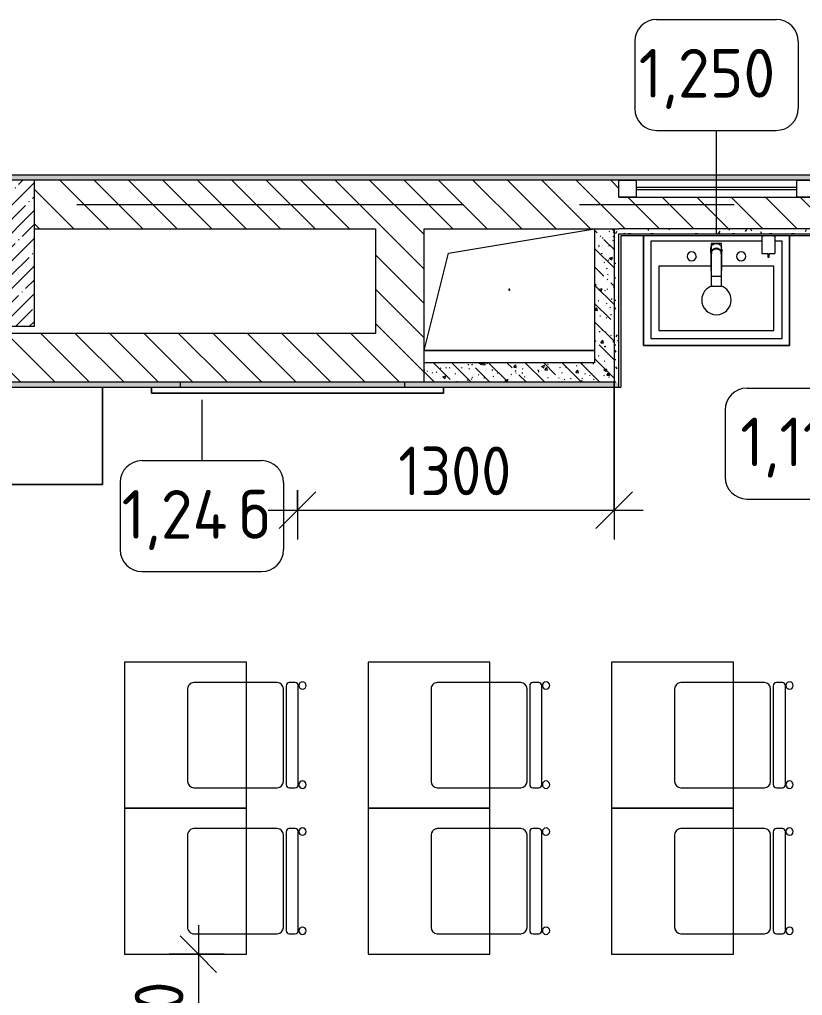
# Model space of a CAD drawing. Header units: millimetres. Extents: x 957 to 217451, y -8553 to 29000.
# Drawn here: x 37692 to 40907, y 4551 to 8560 of the extents above; entities that cross this region are included whole.
import ezdxf

# ---------------------------------------------------------------- set-up
doc = ezdxf.new("R2010")
doc.units = ezdxf.units.MM
doc.linetypes.add('Осевая', pattern=[3175, 635, -476.25, 1587.5, -476.25])
for name, color, linetype, lineweight in [('0-1', 7, 'Continuous', 9), ('A-ANNO-DIMS', 7, 'Continuous', 9), ('A-ANNO-DIMS-100', 7, 'Continuous', 9), ('A-GENM', 7, 'Continuous', 9), ('A-GLAZ', 7, 'Continuous', 9), ('A-GLAZ-1', 7, 'Continuous', 13), ('A-WALL', 7, 'Continuous', 9), ('I-FURN-IDEN', 7, 'Continuous', 9), ('I-WALL', 7, 'Continuous', 9), ('P-SANR-FIXT', 7, 'Continuous', 9), ('P-SANR-FIXT-2', 7, 'Continuous', 13), ('S-COLS', 7, 'Continuous', 9), ('Оси-2', 7, 'Осевая', 9)]:
    doc.layers.add(name, color=color, linetype=linetype, lineweight=lineweight)
for name, color, linetype, lineweight, true_color in [('A-WALL-1', 9, 'Continuous', 9, 0x808080), ('A-WALL-FNSH-1', 9, 'Continuous', 9, 0x808080), ('I-FURN-1', 9, 'Continuous', 9, 0x808080), ('P-SANR-FIXT-1', 9, 'Continuous', 13, 0x808080)]:
    doc.layers.add(name, color=color, linetype=linetype, lineweight=lineweight, true_color=true_color)
doc.styles.add('GOST Common_4', font='GOST_Common.ttf', dxfattribs={"height": 200})
doc.styles.add('ISOCPEUR_3', font='isocpeur.ttf', dxfattribs={"width": 0.9, "height": 200})
doc.dimstyles.new('ISO-2_0_0_9К_Средний_округл2', dxfattribs={"dimscale": 304.8, "dimtxt": 199.196235, "dimasz": 0.492126, "dimexe": 0.393701, "dimexo": 0, "dimgap": 0, "dimtad": 1, "dimdec": 0, "dimrnd": 10, "dimzin": 0, "dimdsep": 46, "dimtxsty": 'ISOCPEUR_3', "dimblk1": 'OBLIQUE', "dimblk2": 'OBLIQUE', "dimsah": 1, "dimcen": 0.09, "dimdle": 0.393701, "dimazin": 0, "dimtfac": 1, "dimtdec": 4, "dimtix": 1, "dimtmove": 0, "dimatfit": 3, "dimfxl": 1, "dimtvp": 1, "dimtolj": 1, "dimtzin": 0, "dimarcsym": 2})
pattern_1 = [(135, (29493.17, 0), (-70.7107, -70.7107), [])]
pattern_2 = [(135, (29493.17, 0), (-75.43415, -75.43415), [106.68, -17.78, 3.556, -17.78]), (135, (29493.17, 75.39), (-75.43415, -75.43415), []), (50, (29493.17, 0), (127.5292, -11.1576), [13.335, -146.685]), (355, (29493.17, 0), (-24.6697, 133.74), [10.668, -117.348]), (100.451, (29503.8, -0.93), (102.8597, 122.5818), [11.333, -124.663]), (46.184, (29493.17, 35.56), (189.7552, -29.4304), [20.002, -220.027]), (96.636, (29508.99, 33.1), (166.1822, 173.1996), [17, -186.995]), (351.184, (29493.17, 35.56), (166.184, 173.1976), [16.002, -176.022]), (21, (29510.95, 26.67), (106.1303, -71.586), [13.335, -146.685]), (326, (29510.95, 26.67), (43.2619, 128.9318), [10.668, -117.348]), (71.451, (29519.8, 20.7), (149.392, 57.345), [11.333, -124.663]), (37.5, (29493.174, 0), (2.16223, 59.18836), [3.353, -112.573, 3.353, -115.773, -117.792]), (37.5, (29493.174, 0), (2.16223, 59.18836), [-235.052, 3.353, -114.44]), (7.5, (29493.174, 0), (46.77386, 70.12615), [3.353, -64.567, 3.353, -109.906, -44.894]), (7.5, (29493.174, 0), (46.77386, 70.12615), [-181.178, 3.353, -41.542]), (327.5, (29453.525, 0), (94.91367, -4.0101), [3.353, -41.097, 3.353, -135.331, -184.023]), (327.5, (29453.525, 0), (94.91367, -4.0101), [-183.134, 3.353, -180.67]), (317.5, (29435.745, 0), (103.69057, 17.7988), [3.353, -54.432, 3.353, -88.748, -130.683]), (317.5, (29435.745, 0), (103.69057, 17.7988), [-149.885, 3.353, -127.33])]
pattern_3 = [(0, (29493.174, 0), (121.92, 30.48), [10.058, -81.382, 10.058, -81.382, -487.68]), (0, (29493.174, 0), (121.92, 30.48), [-182.88, 10.058, -172.822, 10.058, -81.382, -213.36]), (0, (29493.174, 0), (121.92, 30.48), [-457.2, 10.058, -50.902, 10.058, -142.342]), (120, (29538.894, 15.24), (-87.356454, 90.345817), [10.058, -81.382, 10.058, -81.382, -487.68]), (120, (29538.894, 15.24), (-87.356454, 90.345817), [-182.88, 10.058, -172.822, 10.058, -81.382, -213.36]), (120, (29538.894, 15.24), (-87.356454, 90.345817), [-457.2, 10.058, -50.902, 10.058, -142.342]), (240, (29554.134, 76.2), (-34.563546, -120.825817), [10.058, -81.382, 10.058, -81.382, -487.68]), (240, (29554.134, 76.2), (-34.563546, -120.825817), [-182.88, 10.058, -172.822, 10.058, -81.382, -213.36]), (240, (29554.134, 76.2), (-34.563546, -120.825817), [-457.2, 10.058, -50.902, 10.058, -142.342])]

# ---------------------------------------------------------------- blocks, each defined once
blk = doc.blocks.new('BSC_Колонна _Прямоугольная - 600х600-V39-План расстановки мебели и оборудования 3 этажа в осях 1-12')
at = {"layer": 'S-COLS'}
h = blk.add_hatch(dxfattribs=at)
h.set_pattern_fill('FP_27', color=256, style=0, pattern_type=2)
h.set_pattern_definition([(45, (-7960, -7600), (-57.0246, 57.0246), []), (45, (-7902.975, -7600), (-57.0246, 57.0246), [100.806, -20.161, 3.353, -16.808])])
h.paths.add_polyline_path([(-300, -300), (300, -300), (300, 300), (-300, 300), (-300, -89)])
for p, q in [((300, 300), (-300, 300)), ((-300, 300), (-300, -300)), ((300, -300), (300, 300)), ((-300, -300), (300, -300))]:
    blk.add_line(p, q, dxfattribs=at)
blk = doc.blocks.new('GM_Отверстие прямоугольное _в плите_ - Отверстие-21979773-План расстановки мебели и оборудования 3 этажа в осях 1-12')
at = {"layer": 'A-GENM'}
for p, q in [((-250, 150), (350, 250)), ((-350, -250), (-250, 150)), ((350, -250), (-350, -250)), ((-350, -250), (350, -250))]:
    blk.add_line(p, q, dxfattribs=at)
for start, end in [(360, 180), (180, 360)]:
    blk.add_arc((0, 0), 2.5, start, end, dxfattribs=at)
blk = doc.blocks.new('Стол базовый прямоугольный - 1_7а-25476368-План расстановки мебели и оборудования 3 этажа в осях 1-12')
at = {"layer": 'I-FURN-1'}
for p, q in [((250, 300), (-250, 300)), ((-250, 300), (-250, -300)), ((250, -300), (250, 300)), ((-250, -300), (250, -300))]:
    blk.add_line(p, q, dxfattribs=at)
blk = doc.blocks.new('Стул Breuer - 1_9а-V64-План расстановки мебели и оборудования 3 этажа в осях 1-12')
at = {"layer": 'I-FURN-1'}
for p, q in [((190.5, 241.3), (-190.5, 241.3)), ((-215.9, 215.9), (-215.9, 0)), ((215.9, 0), (215.9, 215.9)), ((-215.9, 0), (-215.9, -127)), ((215.9, -127), (215.9, 0)), ((-190.5, -152.4), (190.5, -152.4)), ((-215.9, -176.2), (-215.9, -200.8)), ((203.2, -163.5), (-203.2, -163.5)), ((215.9, -200.8), (215.9, -176.2)), ((-203.2, -213.5), (203.2, -213.5))]:
    blk.add_line(p, q, dxfattribs=at)
for centre, radius, start, end in [((-190.5, 215.9), 25.4, 90, 180), ((190.5, 215.9), 25.4, 45, 90), ((190.5, 215.9), 25.4, 0, 45), ((-190.5, -127), 25.4, 180, 270), ((190.5, -127), 25.4, 270, 360), ((-203.2, -176.2), 12.7, 90, 180), ((203.2, -176.2), 12.7, 360, 90), ((-203.5, -230.6), 15.1, 360, 180), ((-203.5, -230.6), 15.1, 180, 360), ((-203.2, -200.8), 12.7, 180, 270), ((203.7, -230.6), 15.1, 360, 180), ((203.7, -230.6), 15.1, 180, 360), ((203.2, -200.8), 12.7, 270, 360)]:
    blk.add_arc(centre, radius, start, end, dxfattribs=at)
blk = doc.blocks.new('Стул Breuer - 1_9а-V65-План расстановки мебели и оборудования 3 этажа в осях 1-12')
at = {"layer": 'I-FURN-1'}
for p, q in [((190.5, 241.3), (-190.5, 241.3)), ((-215.9, 215.9), (-215.9, 0)), ((215.9, 0), (215.9, 215.9)), ((-215.9, 0), (-215.9, -127)), ((215.9, -127), (215.9, 0)), ((-190.5, -152.4), (190.5, -152.4)), ((-215.9, -176.2), (-215.9, -200.8)), ((203.2, -163.5), (-203.2, -163.5)), ((215.9, -200.8), (215.9, -176.2)), ((-203.2, -213.5), (203.2, -213.5))]:
    blk.add_line(p, q, dxfattribs=at)
for centre, radius, start, end in [((-190.5, 215.9), 25.4, 90, 105), ((190.5, 215.9), 25.4, 60, 90), ((-190.5, 215.9), 25.4, 165, 180), ((-190.5, 215.9), 25.4, 105, 165), ((190.5, 215.9), 25.4, 0, 60), ((-190.5, -127), 25.4, 180, 270), ((190.5, -127), 25.4, 270, 360), ((-203.2, -176.2), 12.7, 90, 180), ((203.2, -176.2), 12.7, 360, 90), ((-203.5, -230.6), 15.1, 360, 180), ((-203.5, -230.6), 15.1, 180, 360), ((-203.2, -200.8), 12.7, 180, 270), ((203.7, -230.6), 15.1, 360, 180), ((203.7, -230.6), 15.1, 180, 360), ((203.2, -200.8), 12.7, 270, 360)]:
    blk.add_arc(centre, radius, start, end, dxfattribs=at)
blk = doc.blocks.new('Стул Breuer - 1_9а-25403171-План расстановки мебели и оборудования 3 этажа в осях 1-12')
at = {"layer": 'I-FURN-1'}
for p, q in [((190.5, 241.3), (-190.5, 241.3)), ((-215.9, 215.9), (-215.9, 0)), ((215.9, 0), (215.9, 215.9)), ((-215.9, 0), (-215.9, -127)), ((215.9, -127), (215.9, 0)), ((-190.5, -152.4), (190.5, -152.4)), ((-215.9, -176.2), (-215.9, -200.8)), ((203.2, -163.5), (-203.2, -163.5)), ((215.9, -200.8), (215.9, -176.2)), ((-203.2, -213.5), (203.2, -213.5))]:
    blk.add_line(p, q, dxfattribs=at)
for centre, radius, start, end in [((-190.5, 215.9), 25.4, 90, 180), ((190.5, 215.9), 25.4, 0, 90), ((-190.5, -127), 25.4, 180, 270), ((190.5, -127), 25.4, 270, 360), ((-203.2, -176.2), 12.7, 90, 180), ((203.2, -176.2), 12.7, 360, 90), ((-203.5, -230.6), 15.1, 360, 180), ((-203.5, -230.6), 15.1, 180, 360), ((-203.2, -200.8), 12.7, 180, 270), ((203.7, -230.6), 15.1, 360, 180), ((203.7, -230.6), 15.1, 180, 360), ((203.2, -200.8), 12.7, 270, 360)]:
    blk.add_arc(centre, radius, start, end, dxfattribs=at)
blk = doc.blocks.new('Стул Breuer - 1_9а-V66-План расстановки мебели и оборудования 3 этажа в осях 1-12')
at = {"layer": 'I-FURN-1'}
for p, q in [((190.5, 241.3), (-190.5, 241.3)), ((-215.9, 215.9), (-215.9, 0)), ((215.9, 0), (215.9, 215.9)), ((-215.9, 0), (-215.9, -127)), ((215.9, -127), (215.9, 0)), ((-190.5, -152.4), (190.5, -152.4)), ((-215.9, -176.2), (-215.9, -200.8)), ((203.2, -163.5), (-203.2, -163.5)), ((215.9, -200.8), (215.9, -176.2)), ((-203.2, -213.5), (203.2, -213.5))]:
    blk.add_line(p, q, dxfattribs=at)
for centre, radius, start, end in [((-190.5, 215.9), 25.4, 90, 180), ((190.5, 215.9), 25.4, 15, 90), ((190.5, 215.9), 25.4, 0, 15), ((-190.5, -127), 25.4, 180, 270), ((190.5, -127), 25.4, 270, 360), ((-203.2, -176.2), 12.7, 90, 180), ((203.2, -176.2), 12.7, 360, 90), ((-203.5, -230.6), 15.1, 360, 180), ((-203.5, -230.6), 15.1, 180, 360), ((-203.2, -200.8), 12.7, 180, 270), ((203.7, -230.6), 15.1, 360, 180), ((203.7, -230.6), 15.1, 180, 360), ((203.2, -200.8), 12.7, 270, 360)]:
    blk.add_arc(centre, radius, start, end, dxfattribs=at)
blk = doc.blocks.new('1_113 тумба - 1_113 тумба-31126920-План расстановки мебели и оборудования 3 этажа в осях 1-12')
at = {"layer": 'I-FURN-1'}
for p, q in [((-400, 1500), (-257.4, 1500)), ((-400, 0), (-400, 1500)), ((0, 1500), (-400, 1500)), ((-400, 1500), (-400, 1000)), ((-400, 1000), (-400, 1500)), ((-400, 1500), (-257.4, 1500)), ((-257.4, 1500), (0, 1500)), ((-257.4, 1500), (0, 1500)), ((0, 1499.1), (0, 480)), ((0, 1499.1), (0, 1000)), ((0, 1000), (-400, 1000)), ((-400, 1000), (-400, 500)), ((-400, 500), (-400, 1000)), ((-400, 1000), (0, 1000)), ((-400, 1000), (0, 1000)), ((0, 1000), (-400, 1000)), ((0, 1000), (0, 500)), ((-400, 500), (0, 500)), ((0, 500), (-400, 500)), ((0, 500), (-400, 500)), ((-400, 500), (-400, 0)), ((-400, 0), (-400, 500)), ((-400, 500), (0, 500)), ((0, 500), (0, 480)), ((0, 480), (0, 0)), ((0, 480), (0, 0)), ((0, 0), (-400, 0)), ((-400, 0), (0, 0)), ((0, 0), (-400, 0))]:
    blk.add_line(p, q, dxfattribs=at)
blk = doc.blocks.new('Мебель_универсальная - 1_24б-26156272-План расстановки мебели и оборудования 3 этажа в осях 1-12')
at = {"layer": 'I-FURN-1'}
for p, q in [((600, 25.4), (-600, 25.4)), ((-600, 25.4), (-600, 0)), ((-600, 0), (-600, 25.4)), ((-600, 25.4), (600, 25.4)), ((600, 0), (600, 25.4)), ((600, 25.4), (600, 0))]:
    blk.add_line(p, q, dxfattribs=at)
blk = doc.blocks.new('сифон - Для раковины-V125-План расстановки мебели и оборудования 3 этажа в осях 1-12')
at = {"layer": 'P-SANR-FIXT-1'}
for p, q in [((191.2, 40), (191.1, 40)), ((191.1, -40), (191.1, 40)), ((191.1, -40), (191.2, -40))]:
    blk.add_line(p, q, dxfattribs=at)
blk = doc.blocks.new('смеситель для раковины - Default-V128-План расстановки мебели и оборудования 3 этажа в осях 1-12')
at = {"layer": '0-1'}
for p, q in [((21, 151.6), (-21, 151.6)), ((20.3, 111.8), (-20.3, 111.8)), ((-22.8, 2.9), (-21.7, 15.4)), ((-20.7, 17.2), (-20.7, 16.7)), ((-20.3, 19.4), (-20.3, 15.8)), ((20.3, 15.8), (20.3, 19.4)), ((20.8, 16.7), (20.8, 17.2))]:
    blk.add_line(p, q, dxfattribs=at)
at = {"layer": '0-1', "flags": 128}
for points in [[(-21, 151.3), (-21, 147.9), (-21, 145.7), (-21, 145.2), (-21, 144.9), (-21, 144.8), (-21, 144.7), (-21, 144.7)], [(21, 89.1), (21, 88.6), (21, 88.3), (21, 88.3)], [(21.7, 15.4), (22.3, 8.3), (22.8, 2.9)]]:
    blk.add_lwpolyline(points, dxfattribs=at)
at = {"layer": 'P-SANR-FIXT-1'}
for p, q in [((21, 151.6), (-21, 151.6)), ((-21, 151.6), (-21, -23)), ((21, -23), (21, 151.6)), ((-20.3, 111.8), (-20.3, 111.8)), ((-20.3, 111.8), (-20.3, 109.7)), ((20.3, 109.7), (20.3, 111.8)), ((20.3, 111.8), (20.3, 111.8)), ((-21, -23), (21, -23))]:
    blk.add_line(p, q, dxfattribs=at)
at = {"layer": 'P-SANR-FIXT-1', "flags": 128}
for points in [[(-21, 144), (-21, 91), (-21, 37.9)], [(21, 37.9), (21, 91), (21, 144)], [(-20.3, 19.4), (-20.3, 60.2), (-20.3, 109.7)], [(20.3, 109.7), (20.3, 60.2), (20.3, 19.4)], [(-20.3, 15.8), (-20.3, 17.1), (-20.3, 18.4)], [(20.3, 18.4), (20.3, 17.1), (20.3, 15.8)], [(21, 17.1), (21, 22.3), (21, 27.5), (21, 32.7), (21, 37.9)], [(21, 15.1), (21, 15.6), (21, 16.1), (21, 16.6), (21, 17.1)], [(22.9, -1.8), (22.4, 2.9), (22, 7.6), (21.5, 12.3), (21.1, 17.1)], [(21.1, 17.1), (21.5, 12.3), (22, 7.6), (22.4, 2.9), (22.9, -1.8)]]:
    blk.add_lwpolyline(points, dxfattribs=at)
at = {"layer": 'P-SANR-FIXT-1'}
for centre, major_axis, ratio, start_param, end_param in [((-9809.3, 72.1), (-9788.3, 0.5), 0.986286, 3.135948, 3.138103), ((0, 17.2), (20.8, 0), 0.98634, 3.060685, 3.141593), ((0, 17.2), (20.8, 0), 0.98634, 3.141593, 3.395551), ((0, 17.2), (20.8, 0), 0.98634, 3.707105, 3.769911), ((0, 17.2), (20.8, 0), 0.98634, 5.654867, 5.717635), ((0, 17.2), (-20.8, 0), 0.98634, 2.887544, 3.141593), ((0, 17.2), (20.8, 0), 0.98634, 0, 0.080911), ((0, 17.2), (20.8, 0), 0.98634, 4.154533, 5.270098)]:
    blk.add_ellipse(centre, major_axis=major_axis, ratio=ratio, start_param=start_param, end_param=end_param, dxfattribs=at)
for points, knots in [([(-21, 151.6), (-21, 151.7), (-21, 151.5), (-21, 150.5), (-21, 148.7), (-21, 146.9), (-21, 145.2), (-21, 144.4), (-21, 144)], [0.4444444, 0.4444444, 0.4444444, 0.4444444, 0.5555556, 0.6666667, 0.7777778, 0.8888889, 0.9444444, 1, 1, 1, 1]), ([(21, 144), (21, 144.4), (21, 145.2), (21, 146.9), (21, 148.7), (21, 150.5), (21, 151.5), (21, 151.7), (21, 151.6)], [0, 0, 0, 0, 0.0555556, 0.1111111, 0.2222222, 0.3333333, 0.4444444, 0.5555556, 0.5555556, 0.5555556, 0.5555556]), ([(-21.8, 13.9), (-21.8, 14.6), (-21.7, 16.1), (-21.6, 18.9), (-21.5, 22.1), (-21.5, 25.2), (-21.4, 27.9), (-21.4, 30), (-21.4, 31.8), (-21.3, 33.4), (-21.3, 34.5), (-21.3, 35.6), (-21.3, 37), (-21.3, 38.7), (-21.2, 41), (-21.2, 44.2), (-21.2, 48.8), (-21.1, 54.3), (-21.1, 59.3), (-21.1, 63.2), (-21.1, 66.1), (-21.1, 68.8), (-21.1, 72.5), (-21, 78.9), (-21, 84.5), (-21, 88.1)], [0, 0, 0, 0, 0.083333, 0.166667, 0.25, 0.333333, 0.375, 0.416667, 0.458333, 0.479167, 0.5, 0.520833, 0.541667, 0.583333, 0.625, 0.666667, 0.708333, 0.75, 0.791667, 0.8125, 0.833333, 0.854167, 0.875, 0.916667, 1, 1, 1, 1]), ([(21, 88.1), (21, 84.5), (21, 78.9), (21.1, 72.5), (21.1, 68.8), (21.1, 66.1), (21.1, 63.2), (21.1, 59.3), (21.2, 54.3), (21.2, 48.8), (21.2, 44.2), (21.3, 41), (21.3, 38.7), (21.3, 37), (21.3, 35.6), (21.3, 34.5), (21.3, 33.4), (21.4, 31.8), (21.4, 30), (21.4, 27.9), (21.5, 25.2), (21.5, 22.1), (21.6, 18.9), (21.7, 16.1), (21.8, 14.6), (21.8, 13.9)], [0, 0, 0, 0, 0.083333, 0.125, 0.145833, 0.166667, 0.1875, 0.208333, 0.25, 0.291667, 0.333333, 0.375, 0.416667, 0.458333, 0.479167, 0.5, 0.520833, 0.541667, 0.583333, 0.625, 0.666667, 0.75, 0.833333, 0.916667, 1, 1, 1, 1]), ([(-21.1, 17.1), (-21.2, 16.5), (-21.3, 15.4), (-21.5, 13.7), (-21.6, 11.8), (-21.9, 9.3), (-22.1, 7.6), (-22.4, 5.3), (-22.6, 3), (-22.8, 1.4), (-22.9, 0.3)], [0, 0, 0, 0, 0.1, 0.2, 0.3, 0.4, 0.6, 0.7, 0.8, 1, 1, 1, 1]), ([(-22.6, 3.6), (-22.6, 3.8), (-22.5, 4.4), (-22.4, 5.5), (-22.3, 6.9), (-22.2, 8.4), (-22, 10.9), (-21.9, 12.9), (-21.8, 13.9)], [0.3178487, 0.3178487, 0.3178487, 0.3178487, 0.375, 0.5, 0.625, 0.75, 0.875, 1, 1, 1, 1]), ([(21, 15.1), (20.9, 14), (20.5, 11.7), (19.3, 8.5), (17.6, 5.5), (14.8, 1.9), (11.1, -0.9), (6.8, -2.8), (3.4, -3.6), (0, -3.8), (-4.5, -3.5), (-10.1, -1.7), (-14.7, 1.9), (-17.6, 5.5), (-19.3, 8.4), (-20.5, 11.7), (-20.9, 13.9), (-21, 15)], [0, 0, 0, 0, 0.055556, 0.111111, 0.166667, 0.222222, 0.333333, 0.388889, 0.444444, 0.5, 0.555556, 0.666667, 0.777778, 0.833333, 0.888889, 0.944444, 1, 1, 1, 1]), ([(20.3, 19.4), (20.3, 18.2), (20.2, 15.9), (19.3, 12.3), (18, 9.6), (16.8, 7.5), (15.7, 6), (14.5, 4.7), (12.8, 3), (10.4, 1.2), (7.1, -0.4), (2.4, -1.7), (-2.5, -1.7), (-7.1, -0.4), (-10.9, 1.5), (-13.6, 3.7), (-15.4, 5.7), (-16.5, 7.1), (-17.7, 9), (-18.9, 11.5), (-20, 15), (-20.3, 17.7), (-20.3, 19.4)], [0, 0, 0, 0, 0.055556, 0.111111, 0.166667, 0.194444, 0.222222, 0.25, 0.277778, 0.333333, 0.388889, 0.444444, 0.555556, 0.611111, 0.666667, 0.75, 0.770833, 0.791667, 0.833333, 0.875, 0.916667, 1, 1, 1, 1]), ([(20.3, 15.8), (20.3, 13.7), (19.8, 10.7), (17.9, 6.9), (16.3, 4.7), (14.8, 3.1), (13, 1.5), (11.1, 0.2), (9, -0.8), (7.3, -1.5), (5.5, -2), (3.6, -2.4), (1.4, -2.7), (-0.9, -2.7), (-3.3, -2.5), (-5.5, -2), (-7.7, -1.3), (-9.8, -0.4), (-11.7, 0.6), (-13.5, 1.9), (-15.1, 3.4), (-16.9, 5.4), (-19.5, 9.5), (-20.3, 13.2), (-20.3, 15.8)], [0, 0, 0, 0, 0.111111, 0.166667, 0.222222, 0.25, 0.277778, 0.333333, 0.361111, 0.388889, 0.416667, 0.444444, 0.479167, 0.513889, 0.548611, 0.583333, 0.618056, 0.652778, 0.6875, 0.722222, 0.756944, 0.791667, 0.861111, 1, 1, 1, 1]), ([(21.1, 19.2), (21.3, 18.6), (21.7, 16.8), (21.8, 15.1), (21.8, 13.9)], [0.8206896, 0.8206896, 0.8206896, 0.8206896, 0.8888889, 1, 1, 1, 1]), ([(21.1, 17.1), (21.1, 16.7), (21.2, 16), (21.3, 15), (21.4, 13.9), (21.6, 12.5), (21.8, 10.8), (22, 8.7), (22.2, 6.9), (22.4, 5.5), (22.5, 4.5), (22.6, 3.4), (22.7, 2.4), (22.8, 1.5), (22.9, 0.8), (22.9, 0.4), (22.9, 0.3)], [0, 0, 0, 0, 0.0625, 0.125, 0.1875, 0.25, 0.375, 0.5, 0.625, 0.6875, 0.75, 0.8125, 0.875, 0.9375, 0.96875, 1, 1, 1, 1]), ([(21.8, 13.9), (21.8, 13.3), (21.9, 11.9), (22, 10), (22.2, 8.4), (22.2, 7.3), (22.3, 6.4), (22.4, 5.2), (22.6, 3.7), (22.8, 2), (22.9, 0.8), (22.9, 0.3)], [0, 0, 0, 0, 0.083333, 0.166667, 0.25, 0.333333, 0.416667, 0.5, 0.666667, 0.833333, 1, 1, 1, 1]), ([(22.1, 7), (22.2, 6.5), (22.8, 4.3), (23, 2), (22.9, 0.3)], [0.8, 0.8, 0.8, 0.8, 0.85, 1, 1, 1, 1]), ([(-18.3, -13.7), (-18.4, -13.7), (-19.4, -12.3), (-20.6, -10.1), (-21.5, -8), (-21.7, -7.4)], [0.7876688, 0.7876688, 0.7876688, 0.7876688, 0.7916667, 0.8611111, 0.8888889, 0.8888889, 0.8888889, 0.8888889]), ([(22.9, -1.8), (22.6, -4.5), (21.7, -8.2), (19.1, -12.8), (16.7, -15.9), (13.7, -18.5), (10.4, -20.6), (6.8, -22.1), (3.4, -22.8), (0.5, -23), (-2.9, -22.9), (-6.8, -22.1), (-10.7, -20.5), (-13.4, -18.7), (-15.3, -17.2), (-16.8, -15.6), (-17.6, -14.7), (-17.9, -14.3)], [0, 0, 0, 0, 0.1111111, 0.1666667, 0.2222222, 0.2777778, 0.3333333, 0.3888889, 0.4444444, 0.4791667, 0.5138889, 0.5833333, 0.6527778, 0.6875, 0.7222222, 0.7569444, 0.7777778, 0.7777778, 0.7777778, 0.7777778])]:
    blk.add_open_spline(points, degree=3, knots=knots, dxfattribs=at)
for points in [[(-22.9, 0.3), (-23, 2.1), (-22.8, 3.8), (-22.4, 5.5)], [(-21.8, 13.9), (-21.8, 15.7), (-21.5, 17.5), (-21.1, 19.2)], [(-21.1, 17.1), (-21.1, 16.7), (-21.1, 16), (-21, 15.3), (-21, 15)], [(21, 37.9), (21, 36.1), (21, 32.7), (21.1, 27.5), (21.1, 22.3), (21.1, 18.8), (21.1, 17.1)], [(21.1, 17.1), (21.1, 16.7), (21.1, 16.1), (21, 15.4), (21, 15.1)], [(22.9, 0.3), (22.8, 1.7), (22.5, 4.5), (22, 8.7), (21.5, 12.9), (21.2, 15.7), (21.1, 17.1)], [(22.9, 0.3), (22.9, -0.1), (22.9, -0.4), (22.9, -0.8)]]:
    blk.add_open_spline(points, degree=3, dxfattribs=at)
blk = doc.blocks.new('Мойка кухонная - Раковина Roca Victoria-N Unik 600х460 мм-V130-План расстановки мебели и оборудования 3 этажа в осях 1-12')
at = {"layer": 'P-SANR-FIXT'}
for p, q in [((186, 0), (-270, 0)), ((-270, 0), (-270, -400)), ((270, 0), (241, 0)), ((270, -400), (270, 0)), ((-21.6, -102.3), (-236.6, -102.3)), ((-236.6, -102.3), (-236.6, -366.4)), ((236.1, -102.3), (20.4, -102.3)), ((236.1, -366.4), (236.1, -102.3)), ((-270, -400), (270, -400)), ((-236.6, -366.4), (236.1, -366.4))]:
    blk.add_line(p, q, dxfattribs=at)
for centre, radius, start, end in [((-101.6, -61.9), 19, 90, 180), ((-101.6, -61.9), 19, 180, 270), ((-101.6, -61.9), 19, 360, 90), ((-101.6, -61.9), 19.1, 270, 360), ((101.6, -61.9), 19.1, 360, 180), ((101.6, -61.9), 19.1, 180, 360), ((0, -241.3), 60.5, 107.38, 180), ((0, -241.3), 60.5, 360, 72.6506), ((0, -241.3), 60.5, 180, 360)]:
    blk.add_arc(centre, radius, start, end, dxfattribs=at)
blk = doc.blocks.new('TOY_Диспансер мыло - Дозатор Elegance new 11654 019001 хром-30769669-План расстановки мебели и оборудования 3 этажа в осях 1-12')
at = {"layer": 'A-GENM'}
for p, q in [((97.5, 89.2), (97.5, 21.5)), ((122.2, 91.2), (99.5, 91.2)), ((127.9, 106.1), (122.2, 106.1)), ((122.2, 106.1), (122.2, 91.2)), ((127.9, 91.2), (127.9, 106.1)), ((150.5, 91.2), (127.9, 91.2)), ((152.5, 21.5), (152.5, 89.2)), ((99.5, 19.5), (105, 19.5)), ((105, 19.5), (105, 18)), ((145, 18), (145, 19.5)), ((145, 19.5), (150.5, 19.5))]:
    blk.add_line(p, q, dxfattribs=at)
for centre, start, end in [((99.5, 89.2), 90, 180), ((150.5, 89.2), 360, 90), ((99.5, 21.5), 180, 270), ((150.5, 21.5), 270, 0)]:
    blk.add_arc(centre, 2, start, end, dxfattribs=at)
blk = doc.blocks.new('120_Окно_СКБ_1Ст - 120_Окно_СКБ_1Ст 400х800 EI30-24230873-План расстановки мебели и оборудования 3 этажа в осях 1-12')
at = {"layer": 'A-GLAZ'}
for p, q in [((400, 100), (-400, 100)), ((330, 70), (-330, 70)), ((330, 60), (-330, 60)), ((-400, 30), (400, 30))]:
    blk.add_line(p, q, dxfattribs=at)
at = {"layer": 'A-GLAZ-1'}
for p, q in [((-400, 30), (-400, 100)), ((-400, 100), (-330, 100)), ((-330, 100), (-330, 30)), ((330, 30), (330, 100)), ((330, 100), (400, 100)), ((400, 100), (400, 30)), ((-330, 30), (-400, 30)), ((400, 30), (330, 30))]:
    blk.add_line(p, q, dxfattribs=at)
blk = doc.blocks.new('Марка_Мебель - В прямоуг_Balcon_Марка-25523697-План расстановки мебели и оборудования 3 этажа в осях 1-12')
at = {"layer": 'I-FURN-IDEN'}
for p, q in [((-2.455, 2.278), (2.455, 2.278)), ((-3.355, 1.378), (-3.355, -1.384)), ((3.355, 1.378), (3.355, -1.378)), ((-2.461, -2.278), (2.455, -2.278))]:
    blk.add_line(p, q, dxfattribs=at)
for centre, radius, start, end in [((-2.455, 1.378), 0.9, 90, 180), ((2.455, 1.378), 0.9, 0, 90), ((-2.461, -1.384), 0.893, 180, 270), ((2.455, -1.378), 0.9, 270, 0)]:
    blk.add_arc(centre, radius, start, end, dxfattribs=at)
blk = doc.blocks.new('DIMBLOCK27-План расстановки мебели и оборудования 3 этажа в осях 1-12')
at = {"layer": 'A-ANNO-DIMS-100'}
for p, q in [((40133.2, 7070), (40133.2, 6424.4)), ((40133.2, 6544.4), (40133.2, 7070)), ((38833.2, 6627.1), (38833.2, 6424.4)), ((38833.2, 6544.4), (38833.2, 6627.1)), ((38713.2, 6544.4), (40253.2, 6544.4))]:
    blk.add_line(p, q, dxfattribs=at)
at = {"layer": 'A-ANNO-DIMS-100', "lineweight": 20}
for p, q in [((38833.2, 6544.4), (38908.2, 6619.4)), ((40133.2, 6544.4), (40208.2, 6619.4)), ((38833.2, 6544.4), (38758.2, 6469.4)), ((40133.2, 6544.4), (40058.2, 6469.4))]:
    blk.add_line(p, q, dxfattribs=at)
at = {"layer": 'A-ANNO-DIMS-100', "color": 0, "insert": (39247.6, 6805.7), "char_height": 200, "width": 565.411, "attachment_point": 1, "line_spacing_factor": 1.149209, "style": 'ISOCPEUR_3'}
blk.add_mtext('1300', dxfattribs=at)
blk = doc.blocks.new('_Oblique')
at = {"color": 0, "linetype": 'ByBlock', "lineweight": -2}
blk.add_line((-0.5, -0.5), (0.5, 0.5), dxfattribs=at)
blk = doc.blocks.new('DIMBLOCK30-План расстановки мебели и оборудования 3 этажа в осях 1-12')
at = {"layer": 'A-ANNO-DIMS-100'}
for p, q in [((38426.2, 4840.1), (38426.2, 4000.1)), ((38532.3, 4720.1), (38306.2, 4720.1)), ((38426.2, 4720.1), (38532.3, 4720.1)), ((38532.3, 4120.1), (38306.2, 4120.1)), ((38426.2, 4120.1), (38532.3, 4120.1))]:
    blk.add_line(p, q, dxfattribs=at)
at = {"layer": 'A-ANNO-DIMS-100', "lineweight": 20}
for p, q in [((38426.2, 4720.1), (38351.2, 4795.1)), ((38426.2, 4720.1), (38501.2, 4645.1)), ((38426.2, 4120.1), (38351.2, 4195.1)), ((38426.2, 4120.1), (38501.2, 4045.1))]:
    blk.add_line(p, q, dxfattribs=at)
at = {"layer": 'A-ANNO-DIMS-100', "color": 0, "insert": (38165, 4230.5), "char_height": 200, "width": 455.087, "attachment_point": 1, "rotation": 90, "line_spacing_factor": 1.149209, "style": 'ISOCPEUR_3'}
blk.add_mtext('600', dxfattribs=at)

msp = doc.modelspace()

# ---------------------------------------------------------------- hatches: boundary and pattern name
at = {"layer": 'I-WALL'}
h = msp.add_hatch(dxfattribs=at)
h.set_pattern_fill('FP_34', color=256, style=0, pattern_type=2)
h.set_pattern_definition(pattern_3)
h.paths.add_polyline_path([(59302.9, 7900), (60003.2, 7900), (60003.2, 7920), (56958.2, 7920), (56958.2, 7908), (56988.2, 7908), (56988.2, 7900), (59153.2, 7900)])
h.paths.add_polyline_path([(67780.8, 7900), (67780.8, 7920), (62503.2, 7920), (62503.2, 7900), (67763.2, 7900)])
h.paths.add_polyline_path([(55675.7, 7900), (55828.2, 7900), (55828.2, 7908), (55858.2, 7908), (55858.2, 7920), (53544.2, 7920), (53544.2, 7900), (55653.2, 7900)])
h.paths.add_polyline_path([(52003.2, 7900), (52104.2, 7900), (52104.2, 7920), (44502.5, 7920), (44502.5, 7900), (51403.2, 7900)])
h.paths.add_polyline_path([(40991.8, 7900), (43062.5, 7900), (43062.5, 7920), (36023.2, 7920), (36023.2, 7900), (40953.2, 7900)])
h.paths.add_polyline_path([(33251.4, 7900), (33523.2, 7900), (33523.2, 7920), (32778.2, 7920), (32778.2, 7908), (32833.2, 7908), (32833.2, 7900), (33243.2, 7900)])
h.paths.add_polyline_path([(31323.2, 7900), (31323.2, 7908), (31378.2, 7908), (31378.2, 7920), (30743.2, 7920), (30743.2, 7900)])
h = msp.add_hatch(dxfattribs=at)
h.set_pattern_fill('FP_8', color=256, style=0, pattern_type=2)
h.set_pattern_definition(pattern_1)
h.paths.add_polyline_path([(45535, 7700), (46153.2, 7700), (46153.2, 7900), (44502.5, 7900), (44502.5, 7700), (45366.7, 7700)])
h.paths.add_polyline_path([(39153.2, 7700), (41653.2, 7700), (41653.2, 7900), (40953.2, 7900), (40953.2, 7830), (40153.2, 7830), (40153.2, 7900), (37753.2, 7900), (37753.2, 7700), (38636, 7700)])
h.paths.add_polyline_path([(36023.2, 7700), (37153.2, 7700), (37153.2, 7900), (36023.2, 7900), (36023.2, 7702.6)])
h.paths.add_polyline_path([(42253.2, 7700), (43062.5, 7700), (43062.5, 7900), (42253.2, 7900), (42253.2, 7731.3)])
h.paths.add_polyline_path([(33293.9, 7700), (33523.2, 7700), (33523.2, 7900), (33243.2, 7900), (33243.2, 7700), (33251.4, 7700)])
h = msp.add_hatch(dxfattribs=at)
h.set_pattern_fill('FP_8', color=256, style=0, pattern_type=2)
h.set_pattern_definition(pattern_1)
h.paths.add_polyline_path([(39353.2, 7070), (39353.2, 7700), (39153.2, 7700), (39153.2, 7070), (39273.2, 7070)])
h = msp.add_hatch(dxfattribs=at)
h.set_pattern_fill('FP_17', color=256, style=0, pattern_type=2)
h.set_pattern_definition(pattern_2)
h.paths.add_polyline_path([(40053.2, 7150), (40133.2, 7150), (40133.2, 7700), (40053.2, 7700), (40053.2, 7539.8)])
h = msp.add_hatch(dxfattribs=at)
h.set_pattern_fill('FP_34', color=256, style=0, pattern_type=2)
h.set_pattern_definition(pattern_3)
h.paths.add_polyline_path([(40133.2, 7070), (40153.2, 7070), (40153.2, 7700), (40133.2, 7700), (40133.2, 7150)])
h = msp.add_hatch(dxfattribs=at)
h.set_pattern_fill('FP_34', color=256, style=0, pattern_type=2)
h.set_pattern_definition(pattern_3)
h.paths.add_polyline_path([(40486.9, 7680), (40953.2, 7680), (40953.2, 7700), (40153.2, 7700), (40153.2, 7680), (40318.7, 7680)])
h = msp.add_hatch(dxfattribs=at)
h.set_pattern_fill('FP_8', color=256, style=0, pattern_type=2)
h.set_pattern_definition(pattern_1)
h.paths.add_polyline_path([(38434.3, 7070), (39153.2, 7070), (39153.2, 7270), (37453.2, 7270), (37453.2, 7070), (37753.2, 7070)])
h = msp.add_hatch(dxfattribs=at)
h.set_pattern_fill('FP_17', color=256, style=0, pattern_type=2)
h.set_pattern_definition(pattern_2)
h.paths.add_polyline_path([(40053.2, 7070), (40133.2, 7070), (40133.2, 7150), (39353.2, 7150), (39353.2, 7070), (39982.1, 7070)])
h = msp.add_hatch(dxfattribs=at)
h.set_pattern_fill('FP_34', color=256, style=0, pattern_type=2)
h.set_pattern_definition(pattern_3)
h.paths.add_polyline_path([(39982.1, 7050), (40153.2, 7050), (40153.2, 7070), (36524.2, 7070), (36524.2, 7050), (39353.2, 7050)])

# ---------------------------------------------------------------- linework, layer by layer
at = {"layer": 'A-WALL'}
for p, q in [((40153.2, 7900), (37753.2, 7900)), ((41653.2, 7700), (40153.2, 7700))]:
    msp.add_line(p, q, dxfattribs=at)
at = {"layer": 'A-WALL-1'}
for p, q in [((43062.5, 7920), (36023.2, 7920)), ((37753.2, 7700), (39153.2, 7700)), ((39153.2, 7700), (39153.2, 7270)), ((39353.2, 7700), (40153.2, 7700)), ((39353.2, 7070), (39353.2, 7700)), ((40053.2, 7700), (40053.2, 7150)), ((40133.2, 7700), (40133.2, 7050)), ((39153.2, 7270), (37453.2, 7270)), ((40053.2, 7150), (39353.2, 7150)), ((40133.2, 7070), (36524.2, 7070)), ((38353.2, 7050), (38353.2, 7070)), ((39273.2, 7070), (39273.2, 7050)), ((36504.2, 7050), (40153.2, 7050))]:
    msp.add_line(p, q, dxfattribs=at)
at = {"layer": 'A-WALL-FNSH-1'}
for p, q in [((43062.5, 7921), (36023.2, 7921)), ((36503.2, 7049), (40161.2, 7049)), ((40161.2, 7049), (40161.2, 7050))]:
    msp.add_line(p, q, dxfattribs=at)
at = {"layer": 'I-FURN-1'}
for p, q in [((40253.4, 7672), (40253.4, 7220.5)), ((40253.4, 7220.5), (40253.4, 7672)), ((40853.4, 7220.5), (40853.4, 7672)), ((40853.4, 7672), (40853.4, 7220.5)), ((40253.4, 7220.5), (40853.4, 7220.5)), ((40853.4, 7220.5), (40253.4, 7220.5))]:
    msp.add_line(p, q, dxfattribs=at)
at = {"layer": 'I-FURN-IDEN'}
for p, q in [((40553.4, 7680.5), (40553.4, 8104.5)), ((38440.4, 6997.7), (38440.4, 6747.7))]:
    msp.add_line(p, q, dxfattribs=at)
at = {"layer": 'I-WALL'}
for p, q in [((40153.2, 7680), (40953.2, 7680)), ((40153.2, 7050), (40153.2, 7680)), ((40945.2, 7672), (40161.2, 7672)), ((40161.2, 7672), (40161.2, 7050))]:
    msp.add_line(p, q, dxfattribs=at)
at = {"layer": 'Оси-2'}
msp.add_line((27290.7, 7800), (65753.2, 7800), dxfattribs=at)

# ---------------------------------------------------------------- block references
at = {"layer": 'A-GENM'}
msp.add_blockref('GM_Отверстие прямоугольное _в плите_ - Отверстие-21979773-План расстановки мебели и оборудования 3 этажа в осях 1-12', (39703.2, 7450), dxfattribs=at)
at = {"layer": 'A-GLAZ'}
msp.add_blockref('120_Окно_СКБ_1Ст - 120_Окно_СКБ_1Ст 400х800 EI30-24230873-План расстановки мебели и оборудования 3 этажа в осях 1-12', (40553.2, 7800), dxfattribs=at)
at = {"layer": 'I-FURN-1'}
for name, p, rotation in [('1_113 тумба - 1_113 тумба-31126920-План расстановки мебели и оборудования 3 этажа в осях 1-12', (38033.2, 7050), 89.99999999999993), ('Мебель_универсальная - 1_24б-26156272-План расстановки мебели и оборудования 3 этажа в осях 1-12', (38833.2, 7050), 180), ('Стул Breuer - 1_9а-V64-План расстановки мебели и оборудования 3 этажа в осях 1-12', (38623.2, 5620.1), 89.99999999999959), ('Стул Breuer - 1_9а-25403171-План расстановки мебели и оборудования 3 этажа в осях 1-12', (39623.2, 5620.1), 89.99999999999959), ('Стул Breuer - 1_9а-25403171-План расстановки мебели и оборудования 3 этажа в осях 1-12', (40623.2, 5620.1), 89.99999999999959), ('Стул Breuer - 1_9а-V65-План расстановки мебели и оборудования 3 этажа в осях 1-12', (38623.2, 5020.1), 89.99999999999959), ('Стул Breuer - 1_9а-V66-План расстановки мебели и оборудования 3 этажа в осях 1-12', (39623.2, 5020.1), 89.99999999999959), ('Стул Breuer - 1_9а-25403171-План расстановки мебели и оборудования 3 этажа в осях 1-12', (40623.2, 5020.1), 89.99999999999959)]:
    msp.add_blockref(name, p, dxfattribs=dict(at, rotation=rotation))
for p in [(38373.2, 5620.1), (39373.2, 5620.1), (40373.2, 5620.1), (38373.2, 5020.1), (39373.2, 5020.1), (40373.2, 5020.1)]:
    msp.add_blockref('Стол базовый прямоугольный - 1_7а-25476368-План расстановки мебели и оборудования 3 этажа в осях 1-12', p, dxfattribs=at)
at = {"layer": 'I-FURN-IDEN', "xscale": 99.99999999999993, "yscale": 99.99999999999993, "zscale": 99.99999999999993}
for p in [(40553.4, 8332.2), (40924.5, 6817.8), (38440.4, 6519.9)]:
    msp.add_blockref('Марка_Мебель - В прямоуг_Balcon_Марка-25523697-План расстановки мебели и оборудования 3 этажа в осях 1-12', p, dxfattribs=at)
at = {"layer": 'P-SANR-FIXT-1'}
for name, p, rotation in [('сифон - Для раковины-V125-План расстановки мебели и оборудования 3 этажа в осях 1-12', (40553.4, 7480.5), 89.99999999999964), ('смеситель для раковины - Default-V128-План расстановки мебели и оборудования 3 этажа в осях 1-12', (40552.8, 7616.8), 180)]:
    msp.add_blockref(name, p, dxfattribs=dict(at, rotation=rotation))
at = {"layer": 'P-SANR-FIXT-2', "rotation": 180}
msp.add_blockref('TOY_Диспансер мыло - Дозатор Elegance new 11654 019001 хром-30769669-План расстановки мебели и оборудования 3 этажа в осях 1-12', (40891.9, 7690), dxfattribs=at)
at = {"layer": 'P-SANR-FIXT-2'}
msp.add_blockref('Мойка кухонная - Раковина Roca Victoria-N Unik 600х460 мм-V130-План расстановки мебели и оборудования 3 этажа в осях 1-12', (40553.4, 7649), dxfattribs=at)
at = {"layer": 'S-COLS'}
msp.add_blockref('BSC_Колонна _Прямоугольная - 600х600-V39-План расстановки мебели и оборудования 3 этажа в осях 1-12', (37453.2, 7600), dxfattribs=at)

# ---------------------------------------------------------------- texts
at = {"layer": 'I-FURN-IDEN', "char_height": 200, "attachment_point": 1, "style": 'GOST Common_4'}
for s, insert, width in [('1,250', (40234.4, 8439.3), 737.552), ('1,112', (40651.5, 6924.8), 625.316), ('1,24', (38111.4, 6627), 585.232), ('\\fGOST Common|b0|i0|c204|p34|;б', (38594.3, 6627), 176.371)]:
    msp.add_mtext(s, dxfattribs=dict(at, insert=insert, width=width))

# ---------------------------------------------------------------- dimensions: what is measured, and where the dimension line sits
at = {"layer": 'A-ANNO-DIMS'}
dim = msp.add_linear_dim(base=(40133.2, 6544.4), p1=(38833.2, 6627.1), p2=(40133.2, 7070), dimstyle='ISO-2_0_0_9К_Средний_округл2', override={"dimpost": '<>', "dimfxl": 1373.389845}, dxfattribs=at)
dim.commit()
dim.dimension.update_dxf_attribs({"geometry": 'DIMBLOCK27-План расстановки мебели и оборудования 3 этажа в осях 1-12', "text_midpoint": (39483.2, 6644.4)})
dim = msp.add_linear_dim(base=(38426.2, 4120.1), p1=(38532.3, 4720.1), p2=(38532.3, 4120.1), angle=90, dimstyle='ISO-2_0_0_9К_Средний_округл2', override={"dimpost": '<>', "dimfxl": 600}, dxfattribs=at)
dim.commit()
dim.dimension.update_dxf_attribs({"geometry": 'DIMBLOCK30-План расстановки мебели и оборудования 3 этажа в осях 1-12', "text_midpoint": (38326.2, 4420.1)})

doc.saveas('drawing.dxf')
